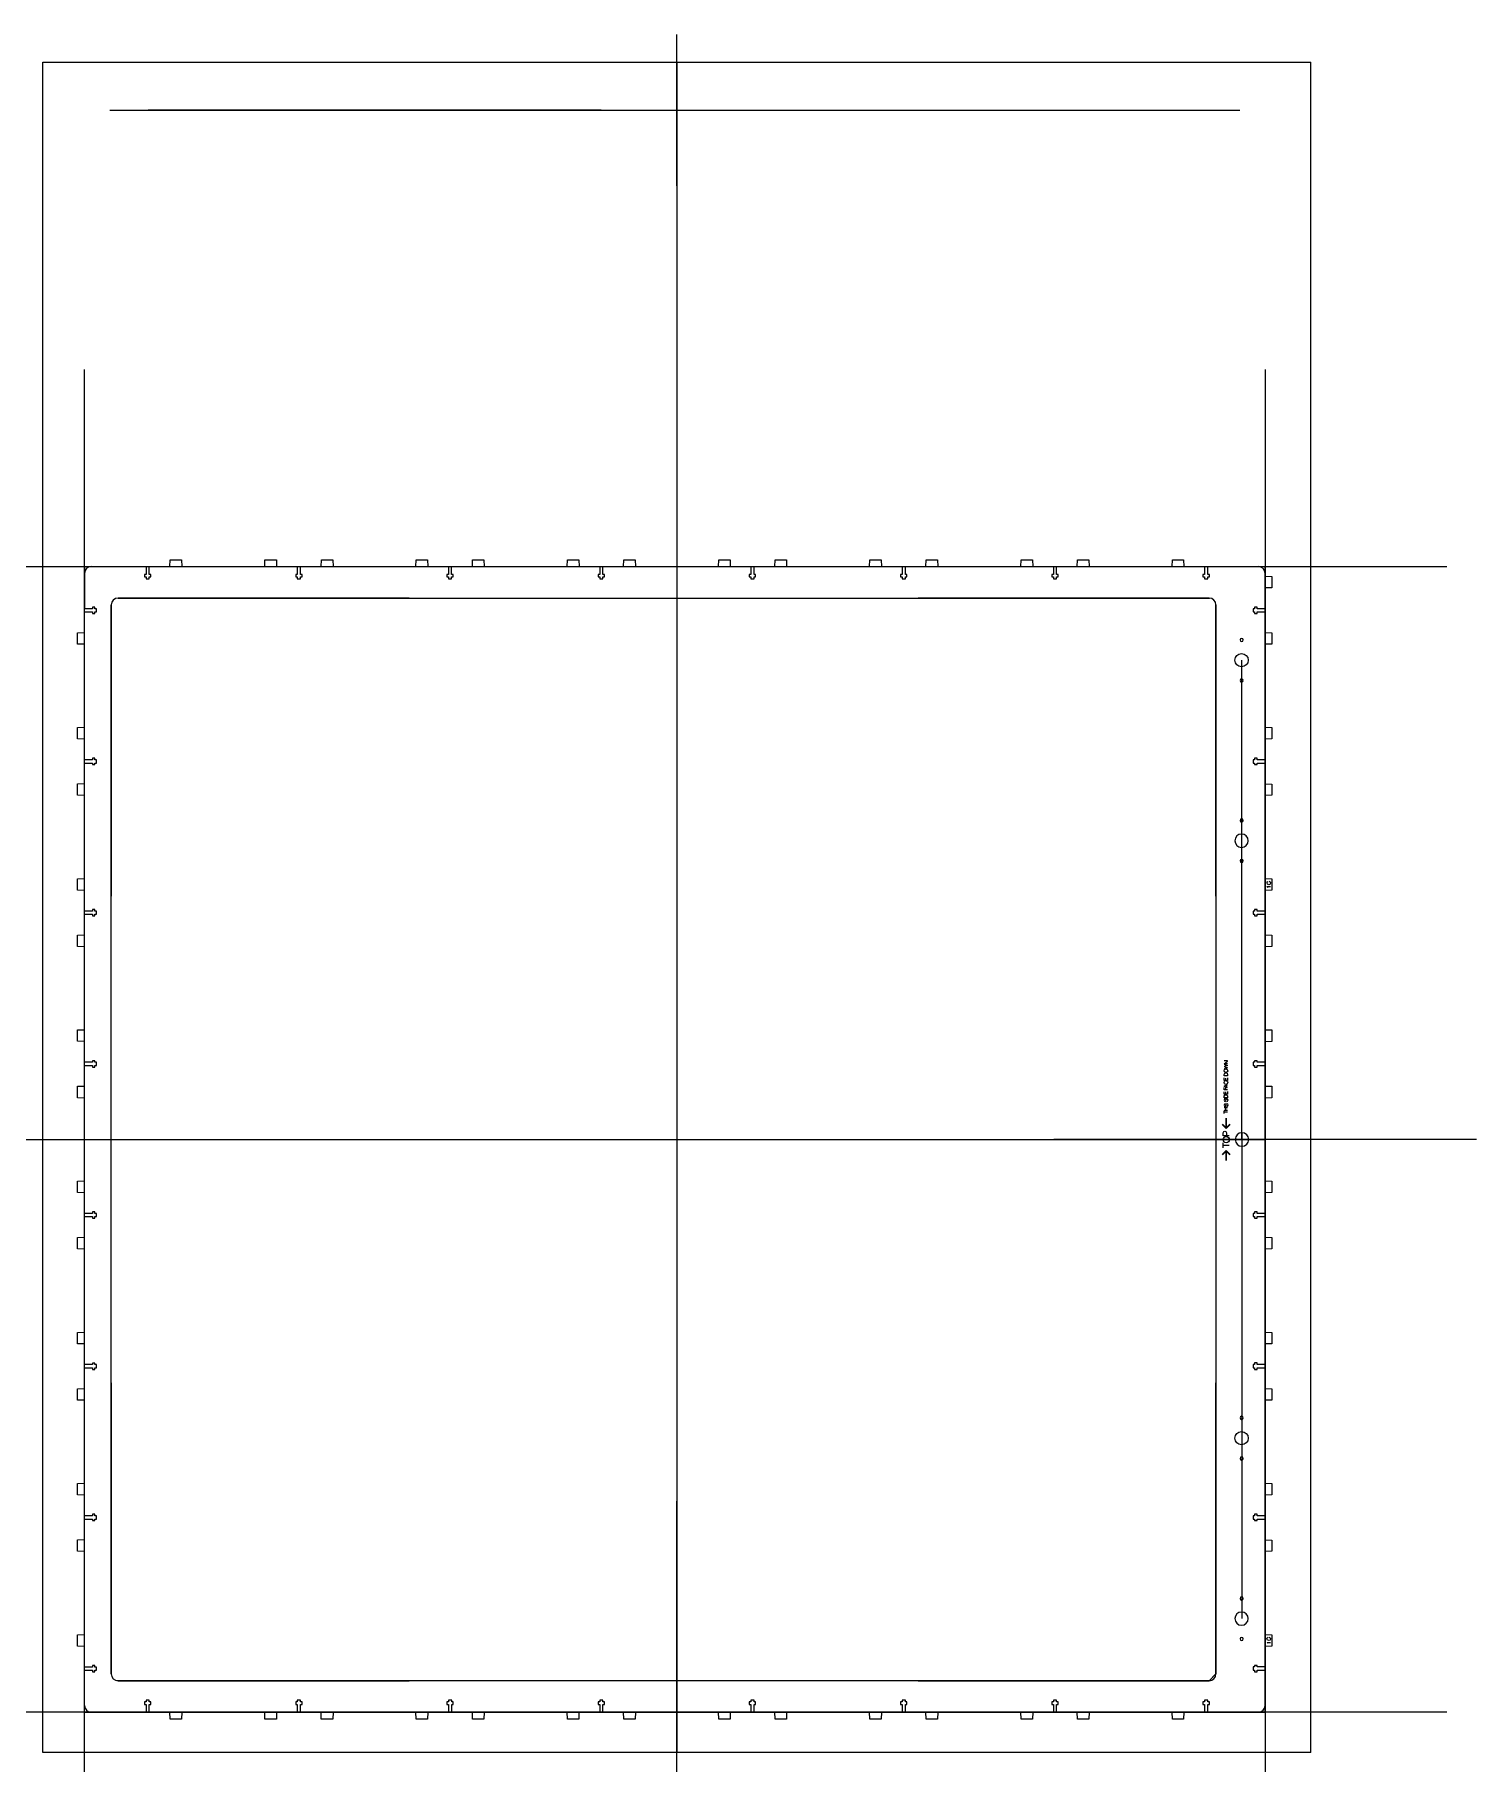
# Model space of a CAD drawing. Header units: millimetres. Extents: x -1390 to 6316, y -1840 to 2435.
# Drawn here: x 2610 to 3633, y 1208 to 2435 of the extents above; entities that cross this region are included whole.
import ezdxf

# ---------------------------------------------------------------- set-up
doc = ezdxf.new("R2010")
doc.units = ezdxf.units.MM
for name, color, linetype, lineweight, true_color in [('Laser Table', 3, 'CONTINUOUS', 0, 0x00ff00), ('left hand side insert', 1, 'CONTINUOUS', 0, 0xff0000), ('New Bottom board', 1, 'CONTINUOUS', 0, 0xff0000), ('New Top', 1, 'CONTINUOUS', 0, 0xff0000), ('New Top Text', 5, 'CONTINUOUS', 0, 0x0000ff), ('Referance lines', 3, 'CONTINUOUS', 0, 0x00ff00), ('Top Board', 1, 'CONTINUOUS', 0, 0xff0000)]:
    doc.layers.add(name, color=color, linetype=linetype, lineweight=lineweight, true_color=true_color)

msp = doc.modelspace()

# ---------------------------------------------------------------- linework, layer by layer
at = {"layer": 'Laser Table', "color": 3, "true_color": 0x00ff00}
for p, q in [((2615.6, 1215.6), (2615.6, 2415.6)), ((3515.6, 1215.6), (3515.6, 2415.6)), ((3515.6, 1215.6), (2615.6, 1215.6))]:
    msp.add_line(p, q, dxfattribs=at)
at = {"layer": 'Laser Table'}
msp.add_line((2615.6, 2415.6), (3515.6, 2415.6), dxfattribs=at)
at = {"layer": 'left hand side insert'}
msp.add_line((3065.6, 2415.6), (3065.6, 2431.2), dxfattribs=at)
at = {"layer": 'New Bottom board'}
msp.add_line((3503.5, 1244.1), (3503.5, 1244.1), dxfattribs=at)
at = {"layer": 'New Top', "color": 1, "true_color": 0xff0000}
for p, q in [((2705.7, 2057.5), (2705.9, 2062.3)), ((2705.9, 2062.3), (2714, 2062.3)), ((2714, 2062.3), (2714.2, 2057.5)), ((2773, 2057.5), (2773.2, 2062.3)), ((2773.2, 2062.3), (2781.3, 2062.3)), ((2781.3, 2062.3), (2781.5, 2057.5)), ((2813.1, 2057.5), (2813.3, 2062.3)), ((2813.3, 2062.3), (2821.3, 2062.3)), ((2821.3, 2062.3), (2821.5, 2057.5)), ((2880.4, 2057.5), (2880.6, 2062.3)), ((2880.6, 2062.3), (2888.6, 2062.3)), ((2888.6, 2062.3), (2888.8, 2057.5)), ((2920.4, 2057.5), (2920.6, 2062.3)), ((2920.6, 2062.3), (2928.6, 2062.3)), ((2928.6, 2062.3), (2928.8, 2057.5)), ((2987.7, 2057.5), (2987.9, 2062.3)), ((2987.9, 2062.3), (2996, 2062.3)), ((2996, 2062.3), (2996.2, 2057.5)), ((3027.7, 2057.5), (3027.9, 2062.3)), ((3027.9, 2062.3), (3036, 2062.3)), ((3036, 2062.3), (3036.2, 2057.5)), ((3095.1, 2057.5), (3095.3, 2062.3)), ((3095.3, 2062.3), (3103.3, 2062.3)), ((3103.3, 2062.3), (3103.5, 2057.5)), ((3135.1, 2057.5), (3135.3, 2062.3)), ((3135.3, 2062.3), (3143.3, 2062.3)), ((3143.3, 2062.3), (3143.5, 2057.5)), ((3202.4, 2057.5), (3202.6, 2062.3)), ((3202.6, 2062.3), (3210.6, 2062.3)), ((3210.6, 2062.3), (3210.8, 2057.5)), ((3242.4, 2057.5), (3242.6, 2062.3)), ((3242.6, 2062.3), (3250.6, 2062.3)), ((3250.6, 2062.3), (3250.8, 2057.5)), ((3309.7, 2057.5), (3309.9, 2062.3)), ((3309.9, 2062.3), (3318, 2062.3)), ((3318, 2062.3), (3318.2, 2057.5)), ((3349.8, 2057.5), (3350, 2062.3)), ((3350, 2062.3), (3358, 2062.3)), ((3358, 2062.3), (3358.2, 2057.5)), ((3417.1, 2057.5), (3417.3, 2062.3)), ((3417.3, 2062.3), (3425.3, 2062.3)), ((3425.3, 2062.3), (3425.5, 2057.5)), ((2645.1, 2057.5), (2645.1, 2027.6)), ((2645.1, 2057.5), (2688.8, 2057.5)), ((2688.8, 2051.9), (2687.7, 2051.9)), ((2687.7, 2051.9), (2687.7, 2050.1)), ((2687.7, 2050.1), (2688.8, 2050.1)), ((2688.8, 2057.5), (2688.8, 2051.9)), ((2688.8, 2050.1), (2688.8, 2048.9)), ((2691.1, 2051.9), (2691.1, 2057.5)), ((2691.1, 2057.5), (2705.7, 2057.5)), ((2692.2, 2051.9), (2691.1, 2051.9)), ((2691.1, 2048.9), (2691.1, 2050.1)), ((2691.1, 2050.1), (2692.2, 2050.1)), ((2692.2, 2050.1), (2692.2, 2051.9)), ((2714.2, 2057.5), (2773, 2057.5)), ((2781.5, 2057.5), (2796.1, 2057.5)), ((2796.1, 2051.9), (2795, 2051.9)), ((2795, 2051.9), (2795, 2050.1)), ((2795, 2050.1), (2796.1, 2050.1)), ((2796.1, 2057.5), (2796.1, 2051.9)), ((2796.1, 2050.1), (2796.1, 2048.9)), ((2798.4, 2051.9), (2798.4, 2057.5)), ((2798.4, 2057.5), (2813.1, 2057.5)), ((2799.5, 2051.9), (2798.4, 2051.9)), ((2798.4, 2048.9), (2798.4, 2050.1)), ((2798.4, 2050.1), (2799.5, 2050.1)), ((2799.5, 2050.1), (2799.5, 2051.9)), ((2821.5, 2057.5), (2880.4, 2057.5)), ((2888.8, 2057.5), (2903.5, 2057.5)), ((2903.5, 2051.9), (2902.3, 2051.9)), ((2902.3, 2051.9), (2902.3, 2050.1)), ((2902.3, 2050.1), (2903.5, 2050.1)), ((2903.5, 2057.5), (2903.5, 2051.9)), ((2903.5, 2050.1), (2903.5, 2048.9)), ((2905.7, 2051.9), (2905.7, 2057.5)), ((2905.7, 2057.5), (2920.4, 2057.5)), ((2906.9, 2051.9), (2905.7, 2051.9)), ((2905.7, 2048.9), (2905.7, 2050.1)), ((2905.7, 2050.1), (2906.9, 2050.1)), ((2906.9, 2050.1), (2906.9, 2051.9)), ((2928.8, 2057.5), (2987.7, 2057.5)), ((2996.2, 2057.5), (3010.8, 2057.5)), ((2996.2, 2057.5), (3026.2, 2057.5)), ((3010.8, 2051.9), (3009.7, 2051.9)), ((3009.7, 2051.9), (3009.7, 2050.1)), ((3009.7, 2050.1), (3010.8, 2050.1)), ((3010.8, 2057.5), (3010.8, 2051.9)), ((3010.8, 2050.1), (3010.8, 2048.9)), ((3013.1, 2051.9), (3013.1, 2057.5)), ((3013.1, 2057.5), (3027.7, 2057.5)), ((3014.2, 2051.9), (3013.1, 2051.9)), ((3013.1, 2048.9), (3013.1, 2050.1)), ((3013.1, 2050.1), (3014.2, 2050.1)), ((3014.2, 2050.1), (3014.2, 2051.9)), ((3036.2, 2057.5), (3095.1, 2057.5)), ((3103.5, 2057.5), (3118.1, 2057.5)), ((3118.1, 2051.9), (3117, 2051.9)), ((3117, 2051.9), (3117, 2050.1)), ((3117, 2050.1), (3118.1, 2050.1)), ((3118.1, 2057.5), (3118.1, 2051.9)), ((3118.1, 2050.1), (3118.1, 2048.9)), ((3120.4, 2051.9), (3120.4, 2057.5)), ((3120.4, 2057.5), (3135.1, 2057.5)), ((3121.5, 2051.9), (3120.4, 2051.9)), ((3120.4, 2048.9), (3120.4, 2050.1)), ((3120.4, 2050.1), (3121.5, 2050.1)), ((3121.5, 2050.1), (3121.5, 2051.9)), ((3143.5, 2057.5), (3202.4, 2057.5)), ((3210.8, 2057.5), (3225.5, 2057.5)), ((3225.5, 2051.9), (3224.4, 2051.9)), ((3224.4, 2051.9), (3224.4, 2050.1)), ((3224.4, 2050.1), (3225.5, 2050.1)), ((3225.5, 2057.5), (3225.5, 2051.9)), ((3225.5, 2050.1), (3225.5, 2048.9)), ((3227.8, 2051.9), (3227.8, 2057.5)), ((3227.8, 2057.5), (3242.4, 2057.5)), ((3228.9, 2051.9), (3227.8, 2051.9)), ((3227.8, 2048.9), (3227.8, 2050.1)), ((3227.8, 2050.1), (3228.9, 2050.1)), ((3228.9, 2050.1), (3228.9, 2051.9)), ((3250.8, 2057.5), (3309.7, 2057.5)), ((3318.2, 2057.5), (3332.8, 2057.5)), ((3332.8, 2051.9), (3331.7, 2051.9)), ((3331.7, 2051.9), (3331.7, 2050.1)), ((3331.7, 2050.1), (3332.8, 2050.1)), ((3332.8, 2057.5), (3332.8, 2051.9)), ((3332.8, 2050.1), (3332.8, 2048.9)), ((3335.1, 2051.9), (3335.1, 2057.5)), ((3335.1, 2057.5), (3349.8, 2057.5)), ((3336.2, 2051.9), (3335.1, 2051.9)), ((3335.1, 2048.9), (3335.1, 2050.1)), ((3335.1, 2050.1), (3336.2, 2050.1)), ((3336.2, 2050.1), (3336.2, 2051.9)), ((3358.2, 2057.5), (3417.1, 2057.5)), ((3425.5, 2057.5), (3440.2, 2057.5)), ((3440.2, 2051.9), (3439, 2051.9)), ((3439, 2051.9), (3439, 2050.1)), ((3439, 2050.1), (3440.2, 2050.1)), ((3440.2, 2057.5), (3440.2, 2051.9)), ((3440.2, 2050.1), (3440.2, 2048.9)), ((3442.4, 2051.9), (3442.4, 2057.5)), ((3442.4, 2057.5), (3457.1, 2057.5)), ((3442.4, 2057.5), (3483.1, 2057.5)), ((3443.6, 2051.9), (3442.4, 2051.9)), ((3442.4, 2048.9), (3442.4, 2050.1)), ((3442.4, 2050.1), (3443.6, 2050.1)), ((3443.6, 2050.1), (3443.6, 2051.9)), ((3465.5, 2057.5), (3483.1, 2057.5)), ((3483.1, 2057.5), (3483.1, 2050.7)), ((3483.1, 2050.7), (3488, 2050.5)), ((3488, 2050.5), (3488, 2042.5)), ((2645.1, 2027.6), (2645.1, 2042.3)), ((2688.8, 2048.9), (2691.1, 2048.9)), ((2796.1, 2048.9), (2798.4, 2048.9)), ((2903.5, 2048.9), (2905.7, 2048.9)), ((3010.8, 2048.9), (3013.1, 2048.9)), ((3118.1, 2048.9), (3120.4, 2048.9)), ((3225.5, 2048.9), (3227.8, 2048.9)), ((3332.8, 2048.9), (3335.1, 2048.9)), ((3440.2, 2048.9), (3442.4, 2048.9)), ((3488, 2042.5), (3483.1, 2042.3)), ((3483.1, 2042.3), (3483.1, 2027.6)), ((2650.7, 2027.6), (2645.1, 2027.6)), ((2645.1, 2010.7), (2645.1, 2025.3)), ((2645.1, 2025.3), (2650.7, 2025.3)), ((2652.5, 2028.7), (2650.7, 2028.7)), ((2650.7, 2028.7), (2650.7, 2027.6)), ((2650.7, 2025.3), (2650.7, 2024.2)), ((2652.5, 2027.6), (2652.5, 2028.7)), ((2653.6, 2027.6), (2652.5, 2027.6)), ((2652.5, 2024.2), (2652.5, 2025.3)), ((2652.5, 2025.3), (2653.6, 2025.3)), ((2653.6, 2025.3), (2653.6, 2027.6)), ((2664.1, 1271.1), (2664.1, 2030.3)), ((2668.9, 2035.1), (3443.7, 2035.1)), ((3448.2, 2030.3), (3448.2, 1271.3)), ((3475.7, 2027.6), (3474.6, 2027.6)), ((3474.6, 2027.6), (3474.6, 2025.3)), ((3474.6, 2025.3), (3475.7, 2025.3)), ((3477.5, 2028.7), (3475.7, 2028.7)), ((3475.7, 2028.7), (3475.7, 2027.6)), ((3475.7, 2025.3), (3475.7, 2024.2)), ((3477.5, 2027.6), (3477.5, 2028.7)), ((3483.1, 2027.6), (3477.5, 2027.6)), ((3477.5, 2024.2), (3477.5, 2025.3)), ((3477.5, 2025.3), (3483.1, 2025.3)), ((3483.1, 2025.3), (3483.1, 2010.7)), ((2650.7, 2024.2), (2652.5, 2024.2)), ((3475.7, 2024.2), (3477.5, 2024.2)), ((2640.2, 2010.5), (2645.1, 2010.7)), ((2640.2, 2002.5), (2640.2, 2010.5)), ((2645.1, 2002.3), (2640.2, 2002.5)), ((2645.1, 1943.4), (2645.1, 2002.3)), ((3483.1, 2010.7), (3488, 2010.5)), ((3488, 2002.5), (3483.1, 2002.3)), ((3483.1, 2002.3), (3483.1, 1943.4)), ((3488, 2010.5), (3488, 2002.5)), ((2640.2, 1943.2), (2645.1, 1943.4)), ((2640.2, 1935.1), (2640.2, 1943.2)), ((3483.1, 1943.4), (3488, 1943.2)), ((3488, 1943.2), (3488, 1935.1)), ((2645.1, 1934.9), (2640.2, 1935.1)), ((2645.1, 1920.3), (2645.1, 1934.9)), ((3488, 1935.1), (3483.1, 1934.9)), ((3483.1, 1934.9), (3483.1, 1920.3)), ((2650.7, 1920.3), (2645.1, 1920.3)), ((2645.1, 1903.4), (2645.1, 1918)), ((2645.1, 1918), (2650.7, 1918)), ((2652.5, 1921.4), (2650.7, 1921.4)), ((2650.7, 1921.4), (2650.7, 1920.3)), ((2650.7, 1918), (2650.7, 1916.9)), ((2650.7, 1916.9), (2652.5, 1916.9)), ((2652.5, 1920.3), (2652.5, 1921.4)), ((2653.6, 1920.3), (2652.5, 1920.3)), ((2652.5, 1916.9), (2652.5, 1918)), ((2652.5, 1918), (2653.6, 1918)), ((2653.6, 1918), (2653.6, 1920.3)), ((3475.7, 1920.3), (3474.6, 1920.3)), ((3474.6, 1920.3), (3474.6, 1918)), ((3474.6, 1918), (3475.7, 1918)), ((3477.5, 1921.4), (3475.7, 1921.4)), ((3475.7, 1921.4), (3475.7, 1920.3)), ((3475.7, 1918), (3475.7, 1916.9)), ((3475.7, 1916.9), (3477.5, 1916.9)), ((3477.5, 1920.3), (3477.5, 1921.4)), ((3483.1, 1920.3), (3477.5, 1920.3)), ((3477.5, 1916.9), (3477.5, 1918)), ((3477.5, 1918), (3483.1, 1918)), ((3483.1, 1918), (3483.1, 1903.3)), ((2640.2, 1903.2), (2645.1, 1903.4)), ((2640.2, 1895.1), (2640.2, 1903.2)), ((3483.1, 1903.3), (3488, 1903.1)), ((3488, 1903.1), (3488, 1895.1)), ((2645.1, 1894.9), (2640.2, 1895.1)), ((2645.1, 1836), (2645.1, 1894.9)), ((3488, 1895.1), (3483.1, 1894.9)), ((3483.1, 1894.9), (3483.1, 1836)), ((2640.2, 1835.8), (2645.1, 1836)), ((2640.2, 1827.8), (2640.2, 1835.8)), ((3483.1, 1836), (3488, 1835.8)), ((3488, 1835.8), (3488, 1827.8)), ((2645.1, 1827.6), (2640.2, 1827.8)), ((2645.1, 1812.9), (2645.1, 1827.6)), ((3488, 1827.8), (3483.1, 1827.6)), ((3483.1, 1827.6), (3483.1, 1812.9)), ((2650.7, 1812.9), (2645.1, 1812.9)), ((2645.1, 1796), (2645.1, 1810.7)), ((2645.1, 1810.7), (2650.7, 1810.7)), ((2652.5, 1814.1), (2650.7, 1814.1)), ((2650.7, 1814.1), (2650.7, 1812.9)), ((2650.7, 1810.7), (2650.7, 1809.5)), ((2650.7, 1809.5), (2652.5, 1809.5)), ((2652.5, 1812.9), (2652.5, 1814.1)), ((2653.6, 1812.9), (2652.5, 1812.9)), ((2652.5, 1809.5), (2652.5, 1810.7)), ((2652.5, 1810.7), (2653.6, 1810.7)), ((2653.6, 1810.7), (2653.6, 1812.9)), ((3475.7, 1812.9), (3474.6, 1812.9)), ((3474.6, 1812.9), (3474.6, 1810.7)), ((3474.6, 1810.7), (3475.7, 1810.7)), ((3477.5, 1814.1), (3475.7, 1814.1)), ((3475.7, 1814.1), (3475.7, 1812.9)), ((3475.7, 1810.7), (3475.7, 1809.5)), ((3475.7, 1809.5), (3477.5, 1809.5)), ((3477.5, 1812.9), (3477.5, 1814.1)), ((3483.1, 1812.9), (3477.5, 1812.9)), ((3477.5, 1809.5), (3477.5, 1810.7)), ((3477.5, 1810.7), (3483.1, 1810.7)), ((3483.1, 1810.7), (3483.1, 1796)), ((2640.2, 1795.8), (2645.1, 1796)), ((2640.2, 1787.8), (2640.2, 1795.8)), ((3483.1, 1796), (3488, 1795.8)), ((3488, 1795.8), (3488, 1787.8)), ((2645.1, 1787.6), (2640.2, 1787.8)), ((2645.1, 1728.7), (2645.1, 1787.6)), ((3488, 1787.8), (3483.1, 1787.6)), ((3483.1, 1787.6), (3483.1, 1728.7)), ((2640.2, 1728.5), (2645.1, 1728.7)), ((2640.2, 1720.5), (2640.2, 1728.5)), ((2645.1, 1720.3), (2640.2, 1720.5)), ((2645.1, 1705.6), (2645.1, 1720.3)), ((3483.1, 1728.7), (3488, 1728.5)), ((3488, 1720.4), (3483.1, 1720.2)), ((3483.1, 1720.2), (3483.1, 1705.6)), ((3483.1, 1720.2), (3483.1, 1690.2)), ((3488, 1728.5), (3488, 1720.4)), ((2652.5, 1706.7), (2650.7, 1706.7)), ((2650.7, 1706.7), (2650.7, 1705.6)), ((2652.5, 1705.6), (2652.5, 1706.7)), ((3477.5, 1706.7), (3475.7, 1706.7)), ((3475.7, 1706.7), (3475.7, 1705.6)), ((3477.5, 1705.6), (3477.5, 1706.7)), ((2650.7, 1705.6), (2645.1, 1705.6)), ((2645.1, 1688.7), (2645.1, 1703.3)), ((2645.1, 1703.3), (2650.7, 1703.3)), ((2650.7, 1703.3), (2650.7, 1702.2)), ((2650.7, 1702.2), (2652.5, 1702.2)), ((2653.6, 1705.6), (2652.5, 1705.6)), ((2652.5, 1702.2), (2652.5, 1703.3)), ((2652.5, 1703.3), (2653.6, 1703.3)), ((2653.6, 1703.3), (2653.6, 1705.6)), ((3475.7, 1705.6), (3474.6, 1705.6)), ((3474.6, 1705.6), (3474.6, 1703.3)), ((3474.6, 1703.3), (3475.7, 1703.3)), ((3475.7, 1703.3), (3475.7, 1702.2)), ((3475.7, 1702.2), (3477.5, 1702.2)), ((3483.1, 1705.6), (3477.5, 1705.6)), ((3477.5, 1702.2), (3477.5, 1703.3)), ((3477.5, 1703.3), (3483.1, 1703.3)), ((3483.1, 1703.3), (3483.1, 1688.7)), ((2640.2, 1688.5), (2645.1, 1688.7)), ((2640.2, 1680.4), (2640.2, 1688.5)), ((3483.1, 1688.7), (3488, 1688.5)), ((3488, 1688.5), (3488, 1680.4)), ((2645.1, 1680.2), (2640.2, 1680.4)), ((2645.1, 1621.3), (2645.1, 1680.2)), ((3488, 1680.4), (3483.1, 1680.2)), ((3483.1, 1680.2), (3483.1, 1621.3)), ((2640.2, 1621.1), (2645.1, 1621.3)), ((2640.2, 1613.1), (2640.2, 1621.1)), ((3483.1, 1621.3), (3488, 1621.1)), ((3488, 1621.1), (3488, 1613.1)), ((2645.1, 1612.9), (2640.2, 1613.1)), ((2645.1, 1598.3), (2645.1, 1612.9)), ((2645.1, 1581.3), (2645.1, 1611.3)), ((3488, 1613.1), (3483.1, 1612.9)), ((3483.1, 1612.9), (3483.1, 1598.3)), ((2650.7, 1598.3), (2645.1, 1598.3)), ((2645.1, 1581.3), (2645.1, 1596)), ((2645.1, 1596), (2650.7, 1596)), ((2652.5, 1599.4), (2650.7, 1599.4)), ((2650.7, 1599.4), (2650.7, 1598.3)), ((2650.7, 1596), (2650.7, 1594.9)), ((2652.5, 1598.3), (2652.5, 1599.4)), ((2653.6, 1598.3), (2652.5, 1598.3)), ((2652.5, 1594.9), (2652.5, 1596)), ((2652.5, 1596), (2653.6, 1596)), ((2653.6, 1596), (2653.6, 1598.3)), ((3475.7, 1598.3), (3474.6, 1598.3)), ((3474.6, 1598.3), (3474.6, 1596)), ((3474.6, 1596), (3475.7, 1596)), ((3477.5, 1599.4), (3475.7, 1599.4)), ((3475.7, 1599.4), (3475.7, 1598.3)), ((3475.7, 1596), (3475.7, 1594.9)), ((3477.5, 1598.3), (3477.5, 1599.4)), ((3483.1, 1598.3), (3477.5, 1598.3)), ((3477.5, 1594.9), (3477.5, 1596)), ((3477.5, 1596), (3483.1, 1596)), ((3483.1, 1596), (3483.1, 1581.3)), ((2650.7, 1594.9), (2652.5, 1594.9)), ((3475.7, 1594.9), (3477.5, 1594.9)), ((2640.2, 1581.1), (2645.1, 1581.3)), ((2640.2, 1573.1), (2640.2, 1581.1)), ((2645.1, 1572.9), (2640.2, 1573.1)), ((2645.1, 1514), (2645.1, 1572.9)), ((3483.1, 1581.3), (3488, 1581.1)), ((3488, 1573.1), (3483.1, 1572.9)), ((3483.1, 1572.9), (3483.1, 1514)), ((3488, 1581.1), (3488, 1573.1)), ((2640.2, 1513.8), (2645.1, 1514)), ((2640.2, 1505.8), (2640.2, 1513.8)), ((3483.1, 1514), (3488, 1513.8)), ((3488, 1513.8), (3488, 1505.8)), ((2645.1, 1505.6), (2640.2, 1505.8)), ((2645.1, 1490.9), (2645.1, 1505.6)), ((3488, 1505.8), (3483.1, 1505.6)), ((3483.1, 1505.6), (3483.1, 1490.9)), ((2650.7, 1490.9), (2645.1, 1490.9)), ((2645.1, 1474), (2645.1, 1488.6)), ((2645.1, 1488.6), (2650.7, 1488.6)), ((2652.5, 1492), (2650.7, 1492)), ((2650.7, 1492), (2650.7, 1490.9)), ((2650.7, 1488.6), (2650.7, 1487.5)), ((2650.7, 1487.5), (2652.5, 1487.5)), ((2652.5, 1490.9), (2652.5, 1492)), ((2653.6, 1490.9), (2652.5, 1490.9)), ((2652.5, 1487.5), (2652.5, 1488.6)), ((2652.5, 1488.6), (2653.6, 1488.6)), ((2653.6, 1488.6), (2653.6, 1490.9)), ((3475.7, 1490.9), (3474.6, 1490.9)), ((3474.6, 1490.9), (3474.6, 1488.6)), ((3474.6, 1488.6), (3475.7, 1488.6)), ((3477.5, 1492.1), (3475.7, 1492.1)), ((3475.7, 1492.1), (3475.7, 1490.9)), ((3475.7, 1488.6), (3475.7, 1487.5)), ((3475.7, 1487.5), (3477.5, 1487.5)), ((3477.5, 1490.9), (3477.5, 1492.1)), ((3483.1, 1490.9), (3477.5, 1490.9)), ((3477.5, 1487.5), (3477.5, 1488.6)), ((3477.5, 1488.6), (3483.1, 1488.6)), ((3483.1, 1488.6), (3483.1, 1474)), ((2640.2, 1473.8), (2645.1, 1474)), ((2640.2, 1465.8), (2640.2, 1473.8)), ((3483.1, 1474), (3488, 1473.8)), ((3488, 1473.8), (3488, 1465.8)), ((2645.1, 1465.6), (2640.2, 1465.8)), ((2645.1, 1406.7), (2645.1, 1465.6)), ((3488, 1465.8), (3483.1, 1465.6)), ((3483.1, 1465.6), (3483.1, 1406.7)), ((2640.2, 1406.5), (2645.1, 1406.7)), ((2640.2, 1398.4), (2640.2, 1406.5)), ((3483.1, 1406.7), (3488, 1406.5)), ((3488, 1406.5), (3488, 1398.4)), ((2645.1, 1398.2), (2640.2, 1398.4)), ((2645.1, 1383.6), (2645.1, 1398.2)), ((3488, 1398.4), (3483.1, 1398.2)), ((3483.1, 1398.2), (3483.1, 1383.6)), ((2650.7, 1383.6), (2645.1, 1383.6)), ((2645.1, 1366.7), (2645.1, 1381.3)), ((2645.1, 1381.3), (2650.7, 1381.3)), ((2652.5, 1384.7), (2650.7, 1384.7)), ((2650.7, 1384.7), (2650.7, 1383.6)), ((2650.7, 1381.3), (2650.7, 1380.2)), ((2650.7, 1380.2), (2652.5, 1380.2)), ((2652.5, 1383.6), (2652.5, 1384.7)), ((2653.6, 1383.6), (2652.5, 1383.6)), ((2652.5, 1380.2), (2652.5, 1381.3)), ((2652.5, 1381.3), (2653.6, 1381.3)), ((2653.6, 1381.3), (2653.6, 1383.6)), ((3475.7, 1383.6), (3474.6, 1383.6)), ((3474.6, 1383.6), (3474.6, 1381.3)), ((3474.6, 1381.3), (3475.7, 1381.3)), ((3477.5, 1384.7), (3475.7, 1384.7)), ((3475.7, 1384.7), (3475.7, 1383.6)), ((3475.7, 1381.3), (3475.7, 1380.2)), ((3475.7, 1380.2), (3477.5, 1380.2)), ((3477.5, 1383.6), (3477.5, 1384.7)), ((3483.1, 1383.6), (3477.5, 1383.6)), ((3477.5, 1380.2), (3477.5, 1381.3)), ((3477.5, 1381.3), (3483.1, 1381.3)), ((3483.1, 1381.3), (3483.1, 1366.6)), ((2640.2, 1366.5), (2645.1, 1366.7)), ((2640.2, 1358.4), (2640.2, 1366.5)), ((3483.1, 1366.6), (3488, 1366.4)), ((3488, 1366.4), (3488, 1358.4)), ((2645.1, 1358.2), (2640.2, 1358.4)), ((2645.1, 1299.3), (2645.1, 1358.2)), ((3488, 1358.4), (3483.1, 1358.2)), ((3483.1, 1358.2), (3483.1, 1299.3)), ((2640.2, 1299.1), (2645.1, 1299.3)), ((2640.2, 1291.1), (2640.2, 1299.1)), ((2645.1, 1290.9), (2640.2, 1291.1)), ((2645.1, 1276.2), (2645.1, 1290.9)), ((3483.1, 1299.3), (3488, 1299.1)), ((3488, 1291.1), (3483.1, 1290.9)), ((3483.1, 1290.9), (3483.1, 1276.3)), ((3488, 1299.1), (3488, 1291.1)), ((2652.5, 1277.4), (2650.7, 1277.4)), ((2650.7, 1277.4), (2650.7, 1276.2)), ((2652.5, 1276.2), (2652.5, 1277.4)), ((3477.5, 1277.4), (3475.7, 1277.4)), ((3475.7, 1277.4), (3475.7, 1276.3)), ((3477.5, 1276.3), (3477.5, 1277.4)), ((2650.7, 1276.2), (2645.1, 1276.2)), ((2645.1, 1274), (2650.7, 1274)), ((2645.1, 1244.1), (2645.1, 1274)), ((2650.7, 1274), (2650.7, 1272.8)), ((2650.7, 1272.8), (2652.5, 1272.8)), ((2653.6, 1276.2), (2652.5, 1276.2)), ((2652.5, 1272.8), (2652.5, 1274)), ((2652.5, 1274), (2653.6, 1274)), ((2653.6, 1274), (2653.6, 1276.2)), ((3443.4, 1266.5), (2668.4, 1266.5)), ((3448.2, 1271.3), (3443.4, 1266.5)), ((3475.7, 1276.3), (3474.6, 1276.3)), ((3474.6, 1276.3), (3474.6, 1274)), ((3474.6, 1274), (3475.7, 1274)), ((3475.7, 1274), (3475.7, 1272.8)), ((3475.7, 1272.8), (3477.5, 1272.8)), ((3483.1, 1276.3), (3477.5, 1276.3)), ((3477.5, 1272.8), (3477.5, 1274)), ((3477.5, 1274), (3483.1, 1274)), ((3483.1, 1274), (3483.1, 1259.3)), ((3483.1, 1274), (3483.1, 1244.1)), ((2691.1, 1252.6), (2688.8, 1252.6)), ((2688.8, 1252.6), (2688.8, 1251.5)), ((2691.1, 1251.5), (2691.1, 1252.6)), ((2798.4, 1252.6), (2796.1, 1252.6)), ((2796.1, 1252.6), (2796.1, 1251.5)), ((2798.4, 1251.5), (2798.4, 1252.6)), ((2905.8, 1252.6), (2903.5, 1252.6)), ((2903.5, 1252.6), (2903.5, 1251.5)), ((2905.8, 1251.5), (2905.8, 1252.6)), ((3013.1, 1252.6), (3010.8, 1252.6)), ((3010.8, 1252.6), (3010.8, 1251.5)), ((3013.1, 1251.5), (3013.1, 1252.6)), ((3120.4, 1252.6), (3118.1, 1252.6)), ((3118.1, 1252.6), (3118.1, 1251.5)), ((3120.4, 1251.5), (3120.4, 1252.6)), ((3227.8, 1252.6), (3225.5, 1252.6)), ((3225.5, 1252.6), (3225.5, 1251.5)), ((3227.8, 1251.5), (3227.8, 1252.6)), ((3335.1, 1252.6), (3332.8, 1252.6)), ((3332.8, 1252.6), (3332.8, 1251.5)), ((3335.1, 1251.5), (3335.1, 1252.6)), ((3442.4, 1252.6), (3440.2, 1252.6)), ((3440.2, 1252.6), (3440.2, 1251.5)), ((3442.4, 1251.5), (3442.4, 1252.6)), ((2688.8, 1244.1), (2645.1, 1244.1)), ((2688.8, 1244.1), (2674.1, 1244.1)), ((2688.8, 1251.5), (2687.7, 1251.5)), ((2687.7, 1251.5), (2687.7, 1249.7)), ((2687.7, 1249.7), (2688.8, 1249.7)), ((2688.8, 1249.7), (2688.8, 1244.1)), ((2692.2, 1251.5), (2691.1, 1251.5)), ((2691.1, 1244.1), (2691.1, 1249.7)), ((2691.1, 1249.7), (2692.2, 1249.7)), ((2705.7, 1244.1), (2691.1, 1244.1)), ((2692.2, 1249.7), (2692.2, 1251.5)), ((2705.9, 1239.2), (2705.7, 1244.1)), ((2714.1, 1244.1), (2713.9, 1239.2)), ((2773, 1244.1), (2714.1, 1244.1)), ((2773.2, 1239.2), (2773, 1244.1)), ((2781.5, 1244.1), (2781.3, 1239.2)), ((2796.1, 1244.1), (2781.5, 1244.1)), ((2796.1, 1251.5), (2795, 1251.5)), ((2795, 1251.5), (2795, 1249.7)), ((2795, 1249.7), (2796.1, 1249.7)), ((2796.1, 1249.7), (2796.1, 1244.1)), ((2799.5, 1251.5), (2798.4, 1251.5)), ((2798.4, 1244.1), (2798.4, 1249.7)), ((2798.4, 1249.7), (2799.5, 1249.7)), ((2813, 1244.1), (2798.4, 1244.1)), ((2799.5, 1249.7), (2799.5, 1251.5)), ((2813.2, 1239.2), (2813, 1244.1)), ((2821.5, 1244.1), (2821.3, 1239.2)), ((2880.4, 1244.1), (2821.5, 1244.1)), ((2880.6, 1239.2), (2880.4, 1244.1)), ((2888.8, 1244.1), (2888.6, 1239.2)), ((2903.5, 1244.1), (2888.8, 1244.1)), ((2903.5, 1251.5), (2902.3, 1251.5)), ((2902.3, 1251.5), (2902.3, 1249.7)), ((2902.3, 1249.7), (2903.5, 1249.7)), ((2903.5, 1249.7), (2903.5, 1244.1)), ((2906.9, 1251.5), (2905.8, 1251.5)), ((2905.8, 1244.1), (2905.8, 1249.7)), ((2905.8, 1249.7), (2906.9, 1249.7)), ((2920.4, 1244.1), (2905.8, 1244.1)), ((2906.9, 1249.7), (2906.9, 1251.5)), ((2920.6, 1239.2), (2920.4, 1244.1)), ((2928.8, 1244.1), (2928.6, 1239.2)), ((2987.7, 1244.1), (2928.8, 1244.1)), ((2987.9, 1239.2), (2987.7, 1244.1)), ((2996.1, 1244.1), (2995.9, 1239.2)), ((3010.8, 1244.1), (2996.1, 1244.1)), ((3010.8, 1251.5), (3009.7, 1251.5)), ((3009.7, 1251.5), (3009.7, 1249.7)), ((3009.7, 1249.7), (3010.8, 1249.7)), ((3010.8, 1249.7), (3010.8, 1244.1)), ((3014.2, 1251.5), (3013.1, 1251.5)), ((3013.1, 1244.1), (3013.1, 1249.7)), ((3013.1, 1249.7), (3014.2, 1249.7)), ((3027.7, 1244.1), (3013.1, 1244.1)), ((3014.2, 1249.7), (3014.2, 1251.5)), ((3027.9, 1239.2), (3027.7, 1244.1)), ((3036.2, 1244.1), (3036, 1239.2)), ((3095.1, 1244.1), (3036.2, 1244.1)), ((3095.3, 1239.2), (3095.1, 1244.1)), ((3103.5, 1244.1), (3103.3, 1239.2)), ((3118.1, 1244.1), (3103.5, 1244.1)), ((3135.1, 1244.1), (3105.1, 1244.1)), ((3118.1, 1251.5), (3117, 1251.5)), ((3117, 1251.5), (3117, 1249.7)), ((3117, 1249.7), (3118.1, 1249.7)), ((3118.1, 1249.7), (3118.1, 1244.1)), ((3121.5, 1251.5), (3120.4, 1251.5)), ((3120.4, 1244.1), (3120.4, 1249.7)), ((3120.4, 1249.7), (3121.5, 1249.7)), ((3135.1, 1244.1), (3120.4, 1244.1)), ((3121.5, 1249.7), (3121.5, 1251.5)), ((3135.3, 1239.2), (3135.1, 1244.1)), ((3143.5, 1244.1), (3143.3, 1239.2)), ((3202.4, 1244.1), (3143.5, 1244.1)), ((3202.6, 1239.2), (3202.4, 1244.1)), ((3210.8, 1244.1), (3210.6, 1239.2)), ((3225.5, 1244.1), (3210.8, 1244.1)), ((3225.5, 1251.5), (3224.4, 1251.5)), ((3224.4, 1251.5), (3224.4, 1249.7)), ((3224.4, 1249.7), (3225.5, 1249.7)), ((3225.5, 1249.7), (3225.5, 1244.1)), ((3228.9, 1251.5), (3227.8, 1251.5)), ((3227.8, 1244.1), (3227.8, 1249.7)), ((3227.8, 1249.7), (3228.9, 1249.7)), ((3242.4, 1244.1), (3227.8, 1244.1)), ((3228.9, 1249.7), (3228.9, 1251.5)), ((3242.6, 1239.2), (3242.4, 1244.1)), ((3250.8, 1244.1), (3250.6, 1239.2)), ((3309.7, 1244.1), (3250.8, 1244.1)), ((3309.9, 1239.2), (3309.7, 1244.1)), ((3318.2, 1244.1), (3318, 1239.2)), ((3332.8, 1244.1), (3318.2, 1244.1)), ((3332.8, 1251.5), (3331.7, 1251.5)), ((3331.7, 1251.5), (3331.7, 1249.7)), ((3331.7, 1249.7), (3332.8, 1249.7)), ((3332.8, 1249.7), (3332.8, 1244.1)), ((3336.2, 1251.5), (3335.1, 1251.5)), ((3335.1, 1244.1), (3335.1, 1249.7)), ((3335.1, 1249.7), (3336.2, 1249.7)), ((3349.7, 1244.1), (3335.1, 1244.1)), ((3336.2, 1249.7), (3336.2, 1251.5)), ((3349.9, 1239.2), (3349.7, 1244.1)), ((3358.2, 1244.1), (3358, 1239.2)), ((3417.1, 1244.1), (3358.2, 1244.1)), ((3417.3, 1239.2), (3417.1, 1244.1)), ((3425.5, 1244.1), (3425.3, 1239.2)), ((3440.2, 1244.1), (3425.5, 1244.1)), ((3440.2, 1251.5), (3439, 1251.5)), ((3439, 1251.5), (3439, 1249.7)), ((3439, 1249.7), (3440.2, 1249.7)), ((3440.2, 1249.7), (3440.2, 1244.1)), ((3443.6, 1251.5), (3442.4, 1251.5)), ((3442.4, 1244.1), (3442.4, 1249.7)), ((3442.4, 1249.7), (3443.6, 1249.7)), ((3457.1, 1244.1), (3442.4, 1244.1)), ((3442.4, 1244.1), (3483.1, 1244.1)), ((3443.6, 1249.7), (3443.6, 1251.5)), ((2713.9, 1239.2), (2705.9, 1239.2)), ((2781.3, 1239.2), (2773.2, 1239.2)), ((2821.3, 1239.2), (2813.2, 1239.2)), ((2888.6, 1239.2), (2880.6, 1239.2)), ((2928.6, 1239.2), (2920.6, 1239.2)), ((2995.9, 1239.2), (2987.9, 1239.2)), ((3036, 1239.2), (3027.9, 1239.2)), ((3103.3, 1239.2), (3095.3, 1239.2)), ((3143.3, 1239.2), (3135.3, 1239.2)), ((3210.6, 1239.2), (3202.6, 1239.2)), ((3250.6, 1239.2), (3242.6, 1239.2)), ((3318, 1239.2), (3309.9, 1239.2)), ((3358, 1239.2), (3349.9, 1239.2)), ((3425.3, 1239.2), (3417.3, 1239.2))]:
    msp.add_line(p, q, dxfattribs=at)
for points in [[(2664.1, 2030.3), (2664.1, 1823.6)], [(2875.5, 2035.1), (2668.9, 2035.1), (2668.9, 2035.1)], [(3443.4, 2035.1), (3236.8, 2035.1), (3236.8, 2035.1)], [(3448.2, 1823.6), (3448.2, 2030.3)], [(3466.4, 2006.5), (3466.4, 2006.5)], [(3471.2, 1991), (3471.2, 1991)], [(3466.4, 1977.7), (3466.4, 1977.7)], [(3466.4, 1878.4), (3466.4, 1878.4)], [(3466.4, 1867.6), (3466.4, 1867.6)], [(3466.4, 1849.6), (3466.4, 1849.6)], [(3466.7, 1655.6), (3466.7, 1655.6)], [(2664.1, 1478), (2664.1, 1271.3)], [(3448.2, 1271.3), (3448.2, 1478)], [(3466.4, 1454.3), (3466.4, 1454.3)], [(3471.2, 1438.7), (3471.2, 1438.7)], [(3466.4, 1425.5), (3466.4, 1425.5)], [(3466.4, 1326.1), (3466.4, 1326.1)], [(3466.4, 1315.3), (3466.4, 1315.3)], [(3466.4, 1297.3), (3466.4, 1297.3)], [(2668.9, 1266.5), (2875.5, 1266.5)], [(3236.8, 1266.5), (3443.4, 1266.5)]]:
    msp.add_lwpolyline(points, dxfattribs=at)
for points in [[(2668.9, 2035.1), (2666.2, 2035.1), (2664.1, 2032.9), (2664.1, 2030.3)], [(3448.2, 2030.3), (3448.2, 2032.9), (3446.1, 2035.1), (3443.4, 2035.1)], [(3466.4, 2006.5), (3465.8, 2006.5), (3465.3, 2006), (3465.3, 2005.4)], [(3465.3, 2005.4), (3465.3, 2004.8), (3465.8, 2004.3), (3466.4, 2004.3)], [(3467.6, 2005.4), (3467.6, 2006), (3467.1, 2006.5), (3466.4, 2006.5)], [(3466.4, 2004.3), (3467.1, 2004.3), (3467.6, 2004.8), (3467.6, 2005.4)], [(3461.7, 1991), (3461.7, 1993.6), (3463.8, 1995.7), (3466.4, 1995.7)], [(3466.4, 1986.3), (3463.8, 1986.3), (3461.7, 1988.4), (3461.7, 1991)], [(3466.4, 1995.7), (3469, 1995.7), (3471.2, 1993.6), (3471.2, 1991)], [(3471.2, 1991), (3471.2, 1988.4), (3469, 1986.3), (3466.4, 1986.3)], [(3466.4, 1977.7), (3465.8, 1977.7), (3465.3, 1977.2), (3465.3, 1976.6)], [(3465.3, 1976.6), (3465.3, 1976), (3465.8, 1975.5), (3466.4, 1975.5)], [(3467.6, 1976.6), (3467.6, 1977.2), (3467.1, 1977.7), (3466.4, 1977.7)], [(3466.4, 1975.5), (3467.1, 1975.5), (3467.6, 1976), (3467.6, 1976.6)], [(3466.4, 1878.4), (3465.8, 1878.4), (3465.3, 1877.9), (3465.3, 1877.3)], [(3467.6, 1877.3), (3467.6, 1877.9), (3467.1, 1878.4), (3466.4, 1878.4)], [(3466.4, 1867.6), (3463.8, 1867.6), (3461.7, 1865.5), (3461.7, 1862.9)], [(3465.3, 1877.3), (3465.3, 1876.6), (3465.8, 1876.1), (3466.4, 1876.1)], [(3466.4, 1876.1), (3467.1, 1876.1), (3467.6, 1876.6), (3467.6, 1877.3)], [(3471.2, 1862.9), (3471.2, 1865.5), (3469, 1867.6), (3466.4, 1867.6)], [(3461.7, 1862.9), (3461.7, 1860.3), (3463.8, 1858.1), (3466.4, 1858.1)], [(3466.4, 1858.1), (3469, 1858.1), (3471.2, 1860.3), (3471.2, 1862.9)], [(3466.4, 1849.6), (3465.8, 1849.6), (3465.3, 1849.1), (3465.3, 1848.5)], [(3465.3, 1848.5), (3465.3, 1847.8), (3465.8, 1847.3), (3466.4, 1847.3)], [(3467.6, 1848.5), (3467.6, 1849.1), (3467.1, 1849.6), (3466.4, 1849.6)], [(3466.4, 1847.3), (3467.1, 1847.3), (3467.6, 1847.8), (3467.6, 1848.5)], [(3466.7, 1655.6), (3464, 1655.6), (3461.9, 1653.4), (3461.9, 1650.8)], [(3461.9, 1650.8), (3461.9, 1648.1), (3464, 1646), (3466.7, 1646)], [(3471.5, 1650.8), (3471.5, 1653.4), (3469.3, 1655.6), (3466.7, 1655.6)], [(3466.7, 1646), (3469.3, 1646), (3471.5, 1648.1), (3471.5, 1650.8)], [(3466.4, 1454.3), (3465.8, 1454.3), (3465.3, 1453.7), (3465.3, 1453.1)], [(3465.3, 1453.1), (3465.3, 1452.5), (3465.8, 1452), (3466.4, 1452)], [(3467.6, 1453.1), (3467.6, 1453.7), (3467.1, 1454.3), (3466.4, 1454.3)], [(3466.4, 1452), (3467.1, 1452), (3467.6, 1452.5), (3467.6, 1453.1)], [(3461.7, 1438.7), (3461.7, 1441.3), (3463.8, 1443.4), (3466.4, 1443.4)], [(3466.4, 1434), (3463.8, 1434), (3461.7, 1436.1), (3461.7, 1438.7)], [(3466.4, 1443.4), (3469, 1443.4), (3471.2, 1441.3), (3471.2, 1438.7)], [(3471.2, 1438.7), (3471.2, 1436.1), (3469, 1434), (3466.4, 1434)], [(3466.4, 1425.5), (3465.8, 1425.5), (3465.3, 1424.9), (3465.3, 1424.3)], [(3465.3, 1424.3), (3465.3, 1423.7), (3465.8, 1423.2), (3466.4, 1423.2)], [(3467.6, 1424.3), (3467.6, 1424.9), (3467.1, 1425.5), (3466.4, 1425.5)], [(3466.4, 1423.2), (3467.1, 1423.2), (3467.6, 1423.7), (3467.6, 1424.3)], [(3466.4, 1326.1), (3465.8, 1326.1), (3465.3, 1325.6), (3465.3, 1325)], [(3467.6, 1325), (3467.6, 1325.6), (3467.1, 1326.1), (3466.4, 1326.1)], [(3466.4, 1315.3), (3463.8, 1315.3), (3461.7, 1313.2), (3461.7, 1310.6)], [(3465.3, 1325), (3465.3, 1324.3), (3465.8, 1323.8), (3466.4, 1323.8)], [(3466.4, 1323.8), (3467.1, 1323.8), (3467.6, 1324.3), (3467.6, 1325)], [(3471.2, 1310.6), (3471.2, 1313.2), (3469, 1315.3), (3466.4, 1315.3)], [(3461.7, 1310.6), (3461.7, 1308), (3463.8, 1305.9), (3466.4, 1305.9)], [(3466.4, 1305.9), (3469, 1305.9), (3471.2, 1308), (3471.2, 1310.6)], [(3466.4, 1297.3), (3465.8, 1297.3), (3465.3, 1296.8), (3465.3, 1296.2)], [(3465.3, 1296.2), (3465.3, 1295.5), (3465.8, 1295), (3466.4, 1295)], [(3467.6, 1296.2), (3467.6, 1296.8), (3467.1, 1297.3), (3466.4, 1297.3)], [(3466.4, 1295), (3467.1, 1295), (3467.6, 1295.5), (3467.6, 1296.2)], [(2664.1, 1271.3), (2664.1, 1268.7), (2666.2, 1266.5), (2668.9, 1266.5)], [(3443.4, 1266.5), (3446.1, 1266.5), (3448.2, 1268.7), (3448.2, 1271.3)]]:
    msp.add_open_spline(points, degree=3, dxfattribs=at)
at = {"layer": 'New Top Text', "color": 5, "true_color": 0x0000ff}
for points in [[(3484.6, 1830.2), (3484.6, 1830.3), (3487, 1830.3)], [(3456.5, 1704.4), (3454.1, 1704.4), (3454.1, 1704.5), (3456.5, 1706.4), (3456.5, 1706.5), (3454.1, 1706.5)], [(3454.1, 1704.2), (3456.5, 1703.4), (3456.5, 1703.3), (3454.1, 1702.5), (3454.1, 1702.5), (3456.5, 1701.6), (3456.5, 1701.6), (3454.1, 1700.8)], [(3454.1, 1699.6), (3454.1, 1699.6)], [(3454.1, 1695.9), (3454.1, 1697)], [(3456.5, 1697), (3456.5, 1695.9), (3454.1, 1695.9), (3454.1, 1695.9)], [(3456.5, 1694.5), (3456.5, 1692.6), (3454.1, 1692.6), (3454.1, 1694.5)], [(3455.2, 1692.6), (3455.2, 1694.4)], [(3456.5, 1687.5), (3454.1, 1688.6), (3454.1, 1688.7), (3456.5, 1689.8)], [(3456.5, 1686), (3454.1, 1686), (3454.1, 1687.7)], [(3456.5, 1684.8), (3456.5, 1682.9), (3454.1, 1682.9), (3454.1, 1684.7)], [(3455.2, 1686), (3455.2, 1687.6)], [(3455.2, 1682.9), (3455.2, 1684.7)], [(3455.7, 1689.5), (3455.7, 1687.9)], [(3454.1, 1680.3), (3454.1, 1681.4)], [(3456.5, 1681.4), (3456.5, 1680.3), (3454.1, 1680.3), (3454.1, 1680.3)], [(3454.1, 1679.9), (3456.5, 1679.9)], [(3454.1, 1673.8), (3456.5, 1673.8)], [(3454.1, 1673.4), (3456.5, 1673.4)], [(3456.5, 1671.3), (3454.1, 1671.3)], [(3454.1, 1669.1), (3454.1, 1671.2)], [(3456.5, 1670.2), (3454.1, 1670.2)], [(3455.2, 1678.3), (3455.4, 1679.1)], [(3455.2, 1674.8), (3455.4, 1675.6)], [(3455.2, 1671.3), (3455.2, 1673.4)], [(3458.3, 1661.4), (3455.5, 1658.6), (3452.7, 1661.4)], [(3455.3, 1665.8), (3455.3, 1659.3), (3452.9, 1661.7)], [(3458.1, 1661.7), (3455.7, 1659.3), (3455.7, 1665.8)], [(3457.6, 1653.3), (3453.4, 1653.3), (3453.4, 1655.6)], [(3453.4, 1650.7), (3453.4, 1650.7)], [(3453.4, 1644.9), (3453.4, 1648.5)], [(3457.6, 1646.6), (3453.5, 1646.6)], [(3455.7, 1655.4), (3455.7, 1653.3)], [(3452.7, 1640.2), (3455.5, 1643), (3458.3, 1640.2)], [(3452.9, 1639.9), (3455.3, 1642.3), (3455.3, 1635.8)], [(3455.7, 1635.8), (3455.7, 1642.3), (3458.1, 1639.9)], [(3484.6, 1293.6), (3484.6, 1293.7), (3487, 1293.7)]]:
    msp.add_lwpolyline(points, dxfattribs=at)
for points in [[(3484.5, 1832.9), (3484.5, 1833.4), (3484.7, 1833.9), (3485.2, 1834)], [(3485.7, 1831.6), (3484.9, 1831.6), (3484.5, 1832.2), (3484.5, 1832.9)], [(3485, 1829.5), (3485, 1829.8), (3484.8, 1830.1), (3484.6, 1830.2)], [(3487, 1832.9), (3487, 1832.2), (3486.5, 1831.6), (3485.7, 1831.6)], [(3486, 1834.1), (3486.7, 1834), (3487, 1833.4), (3487, 1832.9)], [(3454.1, 1699.6), (3454.1, 1700.2), (3454.5, 1700.8), (3455.3, 1700.8)], [(3455.3, 1698.3), (3454.5, 1698.3), (3454.1, 1698.9), (3454.1, 1699.6)], [(3454.1, 1697), (3454.1, 1697.7), (3454.6, 1698), (3455.3, 1698)], [(3455.3, 1700.8), (3456.1, 1700.8), (3456.6, 1700.2), (3456.6, 1699.6)], [(3456.6, 1699.6), (3456.6, 1698.9), (3456.1, 1698.3), (3455.3, 1698.3)], [(3455.3, 1698), (3456, 1698), (3456.5, 1697.7), (3456.5, 1697)], [(3454.1, 1691.2), (3454.1, 1691.8), (3454.3, 1692.2), (3454.8, 1692.3)], [(3455.3, 1689.9), (3454.5, 1689.9), (3454.1, 1690.5), (3454.1, 1691.2)], [(3454.1, 1681.4), (3454.1, 1682.1), (3454.6, 1682.4), (3455.3, 1682.4)], [(3456.6, 1691.2), (3456.6, 1690.5), (3456.1, 1689.9), (3455.3, 1689.9)], [(3455.3, 1682.4), (3456, 1682.4), (3456.5, 1682.1), (3456.5, 1681.4)], [(3455.6, 1692.4), (3456.3, 1692.3), (3456.6, 1691.7), (3456.6, 1691.2)], [(3454.8, 1679.6), (3454.4, 1679.6), (3454.1, 1679.4), (3454.1, 1678.6)], [(3454.1, 1678.6), (3454.1, 1678), (3454.3, 1677.7), (3454.7, 1677.7)], [(3454.8, 1676.1), (3454.4, 1676.1), (3454.1, 1675.9), (3454.1, 1675.1)], [(3454.1, 1675.1), (3454.1, 1674.5), (3454.3, 1674.2), (3454.7, 1674.2)], [(3454.7, 1677.7), (3455, 1677.7), (3455.2, 1677.9), (3455.2, 1678.3)], [(3454.7, 1674.2), (3455, 1674.2), (3455.2, 1674.4), (3455.2, 1674.8)], [(3455.4, 1679.1), (3455.5, 1679.5), (3455.6, 1679.6), (3455.9, 1679.6)], [(3455.4, 1675.6), (3455.5, 1676), (3455.6, 1676.2), (3455.9, 1676.2)], [(3456.6, 1678.7), (3456.6, 1677.7), (3456.1, 1677.6), (3455.7, 1677.6)], [(3456.6, 1675.2), (3456.6, 1674.3), (3456.1, 1674.2), (3455.7, 1674.1)], [(3455.9, 1679.6), (3456.2, 1679.6), (3456.6, 1679.5), (3456.6, 1678.7)], [(3455.9, 1676.2), (3456.2, 1676.2), (3456.6, 1676.1), (3456.6, 1675.2)], [(3453.4, 1655.6), (3453.4, 1656.4), (3454, 1656.7), (3454.6, 1656.7)], [(3453.4, 1650.7), (3453.4, 1651.9), (3454.2, 1652.8), (3455.5, 1652.8)], [(3455.5, 1648.5), (3454.2, 1648.5), (3453.4, 1649.5), (3453.4, 1650.7)], [(3454.6, 1656.7), (3455.1, 1656.7), (3455.7, 1656.4), (3455.7, 1655.4)], [(3455.5, 1652.8), (3456.9, 1652.8), (3457.7, 1651.9), (3457.7, 1650.7)], [(3457.7, 1650.7), (3457.7, 1649.5), (3456.9, 1648.5), (3455.5, 1648.5)], [(3484.4, 1296.3), (3484.4, 1296.8), (3484.7, 1297.3), (3485.2, 1297.4)], [(3485.7, 1295), (3484.9, 1295), (3484.4, 1295.6), (3484.4, 1296.3)], [(3485, 1292.9), (3484.9, 1293.2), (3484.7, 1293.5), (3484.6, 1293.6)], [(3487, 1296.3), (3487, 1295.6), (3486.5, 1295), (3485.7, 1295)], [(3486, 1297.5), (3486.6, 1297.4), (3487, 1296.8), (3487, 1296.3)]]:
    msp.add_open_spline(points, degree=3, dxfattribs=at)
at = {"layer": 'Referance lines', "color": 3, "true_color": 0x00ff00}
for p, q in [((3065.6, 2327.8), (3065.6, 2435.2)), ((3065.6, 2415.6), (3065.6, 1215.6)), ((2663.1, 2381.5), (3465.1, 2381.5)), ((2797.5, 2381.5), (2690.2, 2381.5)), ((2904.9, 2381.5), (2797.5, 2381.5)), ((3011.9, 2381.5), (2904.6, 2381.5)), ((3011.9, 2381.5), (3119.3, 2381.5)), ((3119.3, 2381.5), (3226.6, 2381.5)), ((3226.6, 2381.5), (3334, 2381.5)), ((3065.6, 2207.5), (3065.6, 1907.5)), ((2645.1, 1244.1), (2645.1, 2057.5)), ((2645.1, 2057.5), (3483.1, 2057.5)), ((3483.1, 1244.1), (3483.1, 2057.5)), ((2495.1, 1650.8), (2795.1, 1650.8)), ((2645.1, 1650.8), (3483.1, 1650.8)), ((3633.1, 1650.8), (3333.1, 1650.8)), ((3065.6, 1094.1), (3065.6, 1394.1)), ((2645.1, 1244.1), (3483.1, 1244.1))]:
    msp.add_line(p, q, dxfattribs=at)
at = {"layer": 'Referance lines'}
for p, q in [((2645.1, 1104.2), (2645.1, 2197.4)), ((3483.1, 2197.4), (3483.1, 1104.2)), ((2519, 2057.5), (3612.2, 2057.5)), ((2645.1, 2057.5), (2915.1, 2057.5)), ((2645.1, 1796.4), (2645.1, 2057.5)), ((3213.1, 2057.5), (3483.1, 2057.5)), ((3483.1, 2057.5), (3483.1, 1796.4)), ((3466.7, 1650.8), (3466.7, 1991)), ((3466.7, 1655.6), (3466.7, 1646)), ((3466.7, 1650.8), (3466.7, 1310.6)), ((2645.1, 1244.1), (2645.1, 1505.2)), ((3483.1, 1505.2), (3483.1, 1244.1)), ((3612.2, 1244.1), (2519, 1244.1)), ((3483.1, 1244.1), (2645.1, 1244.1)), ((2915.1, 1244.1), (2645.1, 1244.1)), ((3483.1, 1244.1), (3213.1, 1244.1))]:
    msp.add_line(p, q, dxfattribs=at)
at = {"layer": 'Top Board', "color": 1, "true_color": 0xff0000}
for points in [[(2649.9, 2057.5), (2647.3, 2057.5), (2645.1, 2055.3), (2645.1, 2052.7)], [(3483.1, 2052.7), (3483.1, 2055.3), (3481, 2057.5), (3478.3, 2057.5)], [(2645.1, 1248.9), (2645.1, 1246.3), (2647.3, 1244.1), (2649.9, 1244.1)], [(3478.3, 1244.1), (3481, 1244.1), (3483.1, 1246.3), (3483.1, 1248.9)]]:
    msp.add_open_spline(points, degree=3, dxfattribs=at)

doc.saveas('drawing.dxf')
